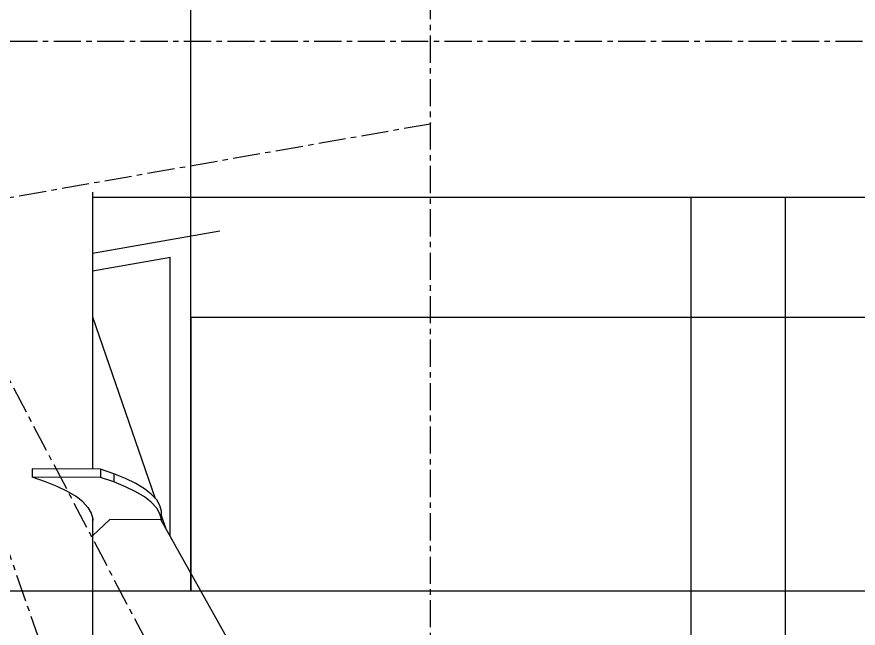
# Model space of a CAD drawing. Header units: millimetres. Extents: x 5143 to 30813, y 232 to 21408.
# Drawn here: x 11894.1 to 12140.1, y 19859.4 to 20038.2 of the extents above; entities that cross this region are included whole.
import ezdxf

# ---------------------------------------------------------------- set-up
doc = ezdxf.new("R2010")
doc.units = ezdxf.units.MM
doc.header["$LTSCALE"] = 0.25
doc.linetypes.add('CENTER', pattern=[50.8, 31.75, -6.35, 6.35, -6.35])
doc.linetypes.add('XKITLINE00', pattern=[0])

msp = doc.modelspace()

# ---------------------------------------------------------------- linework, layer by layer
at = {"color": 4, "linetype": 'XKITLINE00'}
for p, q in [((11945, 19950.27), (11945, 20236.35)), ((11945, 19870.28), (11945, 20236.35)), ((12265, 19950.27), (11945, 19950.27)), ((11945, 19950.27), (11945, 19870.27)), ((12091.2, 19950.27), (11945, 19950.27)), ((12118.8, 19950.27), (12091.2, 19950.27)), ((12118.8, 19950.27), (12091.2, 19950.27)), ((12265, 19950.27), (12118.8, 19950.27)), ((12265, 19950.27), (12118.8, 19950.27)), ((11945, 19870.28), (11865, 19870.28)), ((12091.2, 19870.27), (11945, 19870.27)), ((12265, 19870.27), (12091.2, 19870.27))]:
    msp.add_line(p, q, dxfattribs=at)
at = {"color": 8, "linetype": 'CENTER'}
for p, q in [((12015, 20197.81), (12015, 18543.85)), ((11840, 20030.97), (12370, 19020.27)), ((11840, 20030.97), (12015, 19525.62)), ((12370, 20030.97), (11840, 20030.97)), ((11469.5, 19911.27), (12015, 20006.95)), ((11469.5, 19911.27), (12015, 20006.95))]:
    msp.add_line(p, q, dxfattribs=at)
at = {"color": 8, "linetype": 'XKITLINE00'}
for p, q in [((11916.2, 19986.9), (11916.2, 19905.91)), ((12293.8, 19985.33), (11916.2, 19985.33)), ((12091.2, 19985.39), (12091.2, 19601.11)), ((12118.8, 19985.39), (12118.8, 19548.47)), ((11953.43, 19975.55), (11916.2, 19969.01)), ((11939.04, 19967.84), (11916.2, 19963.84)), ((11938.8, 19967.8), (11938.8, 19886.55)), ((11916.2, 19950.45), (11934.58, 19897.37)), ((11918.52, 19905.89), (11898.52, 19905.99)), ((11898.52, 19905.99), (11898.52, 19903.57)), ((11922.42, 19904.58), (11918.52, 19905.89)), ((11918.52, 19905.89), (11918.52, 19903.48)), ((11902.43, 19902.26), (11898.52, 19903.57)), ((11918.52, 19903.48), (11898.52, 19903.57)), ((11922.42, 19902.17), (11918.52, 19903.48)), ((11925.89, 19903.19), (11922.42, 19904.58)), ((11922.42, 19904.58), (11922.42, 19902.17)), ((11928.88, 19901.73), (11925.89, 19903.19)), ((11905.89, 19900.87), (11902.43, 19902.26)), ((11908.89, 19899.41), (11905.89, 19900.87)), ((11925.89, 19900.78), (11922.42, 19902.17)), ((11928.88, 19899.32), (11925.89, 19900.78)), ((11931.39, 19900.21), (11928.88, 19901.73)), ((11911.4, 19897.89), (11908.89, 19899.41)), ((11931.39, 19897.8), (11928.88, 19899.32)), ((11933.4, 19898.64), (11931.39, 19900.21)), ((11933.4, 19898.64), (11934.89, 19897.03)), ((11913.4, 19896.32), (11911.4, 19897.89)), ((11913.4, 19896.32), (11914.89, 19894.71)), ((11933.4, 19896.23), (11931.39, 19897.8)), ((11933.4, 19896.23), (11934.89, 19894.62)), ((11934.89, 19897.03), (11935.85, 19895.4)), ((11914.89, 19894.71), (11915.85, 19893.08)), ((11915.85, 19893.08), (11916.27, 19891.43)), ((11934.89, 19894.62), (11935.85, 19892.98)), ((11935.85, 19895.4), (11936.27, 19893.75)), ((11936.27, 19893.75), (11936.27, 19891.34)), ((11916.2, 19891.73), (11916.2, 19802.04)), ((11916.27, 19891.43), (11916.2, 19890.32)), ((11921.23, 19891.22), (11916.23, 19886.42)), ((11936.22, 19891.15), (11921.23, 19891.22)), ((11935.85, 19892.98), (11936.27, 19891.34)), ((11936.22, 19891.15), (11967.84, 19834.57)), ((11936.27, 19891.34), (11936.25, 19891.1)), ((11936.27, 19892.48), (11937.56, 19888.77)), ((11916.23, 19886.42), (11916.2, 19886.08)), ((11916.23, 19886.42), (11916.23, 19802.04))]:
    msp.add_line(p, q, dxfattribs=at)
msp.add_circle((12015, 20006.95), 0.05, dxfattribs=at)
msp.add_circle((12015, 20006.95), 0.05, dxfattribs=at)

doc.saveas('drawing.dxf')
